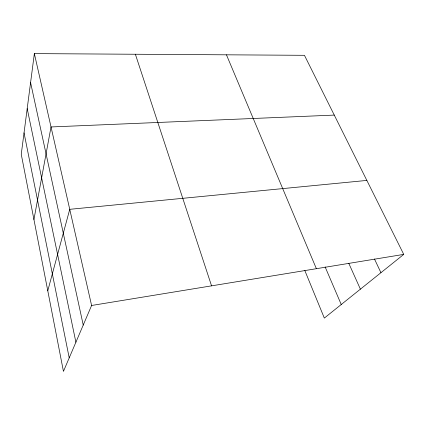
<?xml version="1.0" encoding="UTF-8"?>
<svg xmlns="http://www.w3.org/2000/svg" width="425" height="425" viewBox="0 0 425 425"><rect width="100%" height="100%" fill="white"/><g stroke="black" fill="none" stroke-linecap="round" stroke-linejoin="round"><path stroke-width="0.64" d="M34.356 53.614L21.25 154.275L63.442 371.386L91.598 305.485L34.356 53.614L304.449 55.308L403.75 254.394L324.333 318.081L304.821 270.523M33.931 219.534L51.021 126.958L334.268 115.09M47.781 290.785L69.743 209.318L366.855 180.418M91.598 305.485L403.75 254.394M374.467 258.99L380.938 272.685M348.792 263.33L360.4 289.159M325.125 266.895L341.243 304.518M226.456 54.82L316.386 268.696M135.378 54.246L211.56 285.85M30.584 82.567L83.236 325.056M27.195 108.609L75.9 342.221M24.034 132.876L69.217 357.866"/></g></svg>
